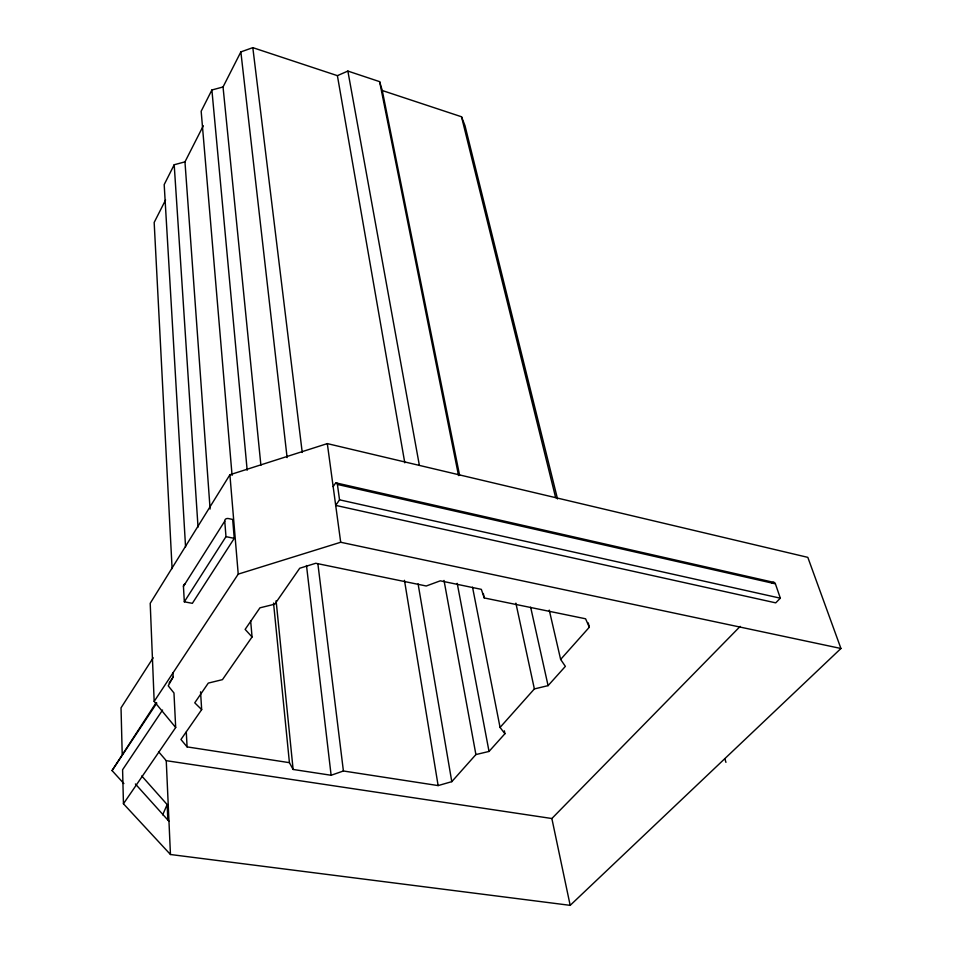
<?xml version="1.0" encoding="UTF-8"?>
<svg xmlns="http://www.w3.org/2000/svg" width="953" height="953" viewBox="0 0 953 953"><rect width="100%" height="100%" fill="white"/><g stroke="black" fill="none" stroke-linecap="round" stroke-linejoin="round"><path stroke-width="1.43" d="M162.677 814.839L167.156 804.57L167.847 820.033M203.323 125.76L184.965 161.867L174.196 164.75L164.19 184.596L185.561 546.903M459.62 475.452L382.272 90.523L379.616 81.648L347.869 71.07L337.398 75.656L252.819 47.65L240.859 51.903L223.038 86.973L211.888 89.987L201.166 111.239L232.079 475.428M165.572 199.999L154.172 222.442L172.1 568.631M172.958 672.58L173.172 676.952L168.228 685.826L173.97 692.986L175.686 727.508L123.449 803.772L170.456 854.507L570.18 905.35L840.939 648.493L807.822 557.362L327.32 443.61L229.899 474.761L150.205 603.32L154.172 701.408L175.686 727.508M123.878 783.569L112.061 770.584L156.185 702.623M183.441 586.369L224.753 521.124A4.431 3.109 31.9 0 1 228.577 518.575L232.663 519.445L234.247 538.362L192.363 603.332L184.322 601.808L183.441 586.369A4.277 3.145 31.6 0 1 185.275 583.82M184.322 601.808L225.98 536.646L224.753 521.124M153.171 657.796L121.031 707.841L122.198 753.954M154.172 701.408L238.226 574.123L229.899 474.761M169.134 683.063L173.172 676.952M112.061 770.584L156.828 703.028M162.558 710.045L122.592 769.762L123.449 803.772M333.145 486.614L335.039 483.838A4.491 1.727 -77.2 0 1 337.41 484.434L775.408 583.832L780.328 598.186L775.718 602.856L335.694 505.388L339.53 499.825L337.41 484.434M200.559 691.83L201.667 709.628L180.951 739.492L187.086 746.89L289.426 762.674L293.119 769.464L331.12 775.265L343.402 770.989L438.13 785.582L451.782 781.663L475.904 754.562L489.032 751.44L504.923 733.727L504.351 730.808M250.627 620.641L252.057 636.961L222.454 679.644L208.29 683.098L194.757 702.814L201.667 709.628M504.923 733.727L500.063 727.437L534.371 688.924L548.082 685.636L565.367 666.373L560.638 659.428L549.262 610.123M560.638 659.428L589.323 627.229L588.251 622.905M158.555 751.691L166.251 760.685L551.858 818.52L740.195 626.371M238.226 574.123L340.697 542.257L840.939 648.493M252.057 636.961L245.135 629.397L259.943 607.823L274.798 604.166L299.707 568.25L315.765 563.271L426.229 586L440.298 580.818L481.336 589.347L484.219 597.936L585.583 618.783L589.323 627.229M225.98 536.646L234.247 538.362M339.53 499.825L780.328 598.186M336.052 482.897L773.324 582.271M382.272 90.523L461.526 116.766L464.993 125.665L557.529 498.955M135.386 783.974L168.967 821.283M141.747 775.968L168.276 805.833M724.84 758.624L725.936 762.364M461.526 116.766L555.635 497.609M530.654 607.204L548.082 685.636M515.883 603.142L534.371 688.924M551.858 818.52L570.18 905.35M483.338 593.552L484.219 597.936M379.616 81.648L458.536 475.559M472.533 587.203L500.063 727.437M457.214 583.331L489.032 751.44M444.015 580.437L475.904 754.562M347.869 71.07L419.32 465.1M337.398 75.656L404.787 462.813M418.093 583.879L451.782 781.663M404.465 580.317L438.13 785.582M327.32 443.61L340.697 542.257M317.957 564.319L343.402 770.989M252.819 47.65L302.232 452.472M306.497 565.51L331.12 775.265M240.859 51.903L287.103 457.607M276.108 600.735L293.119 769.464M223.038 86.973L260.896 465.267M273.547 603.07L289.426 762.674M211.888 89.987L247.172 470.234M184.965 161.867L210.101 509.033M174.196 164.75L198.033 527.152M186.288 732.059L187.086 746.89M166.251 760.685L170.456 854.507M772.037 583.01A3.991 2.454 -78.6 0 1 775.408 583.832"/></g></svg>
